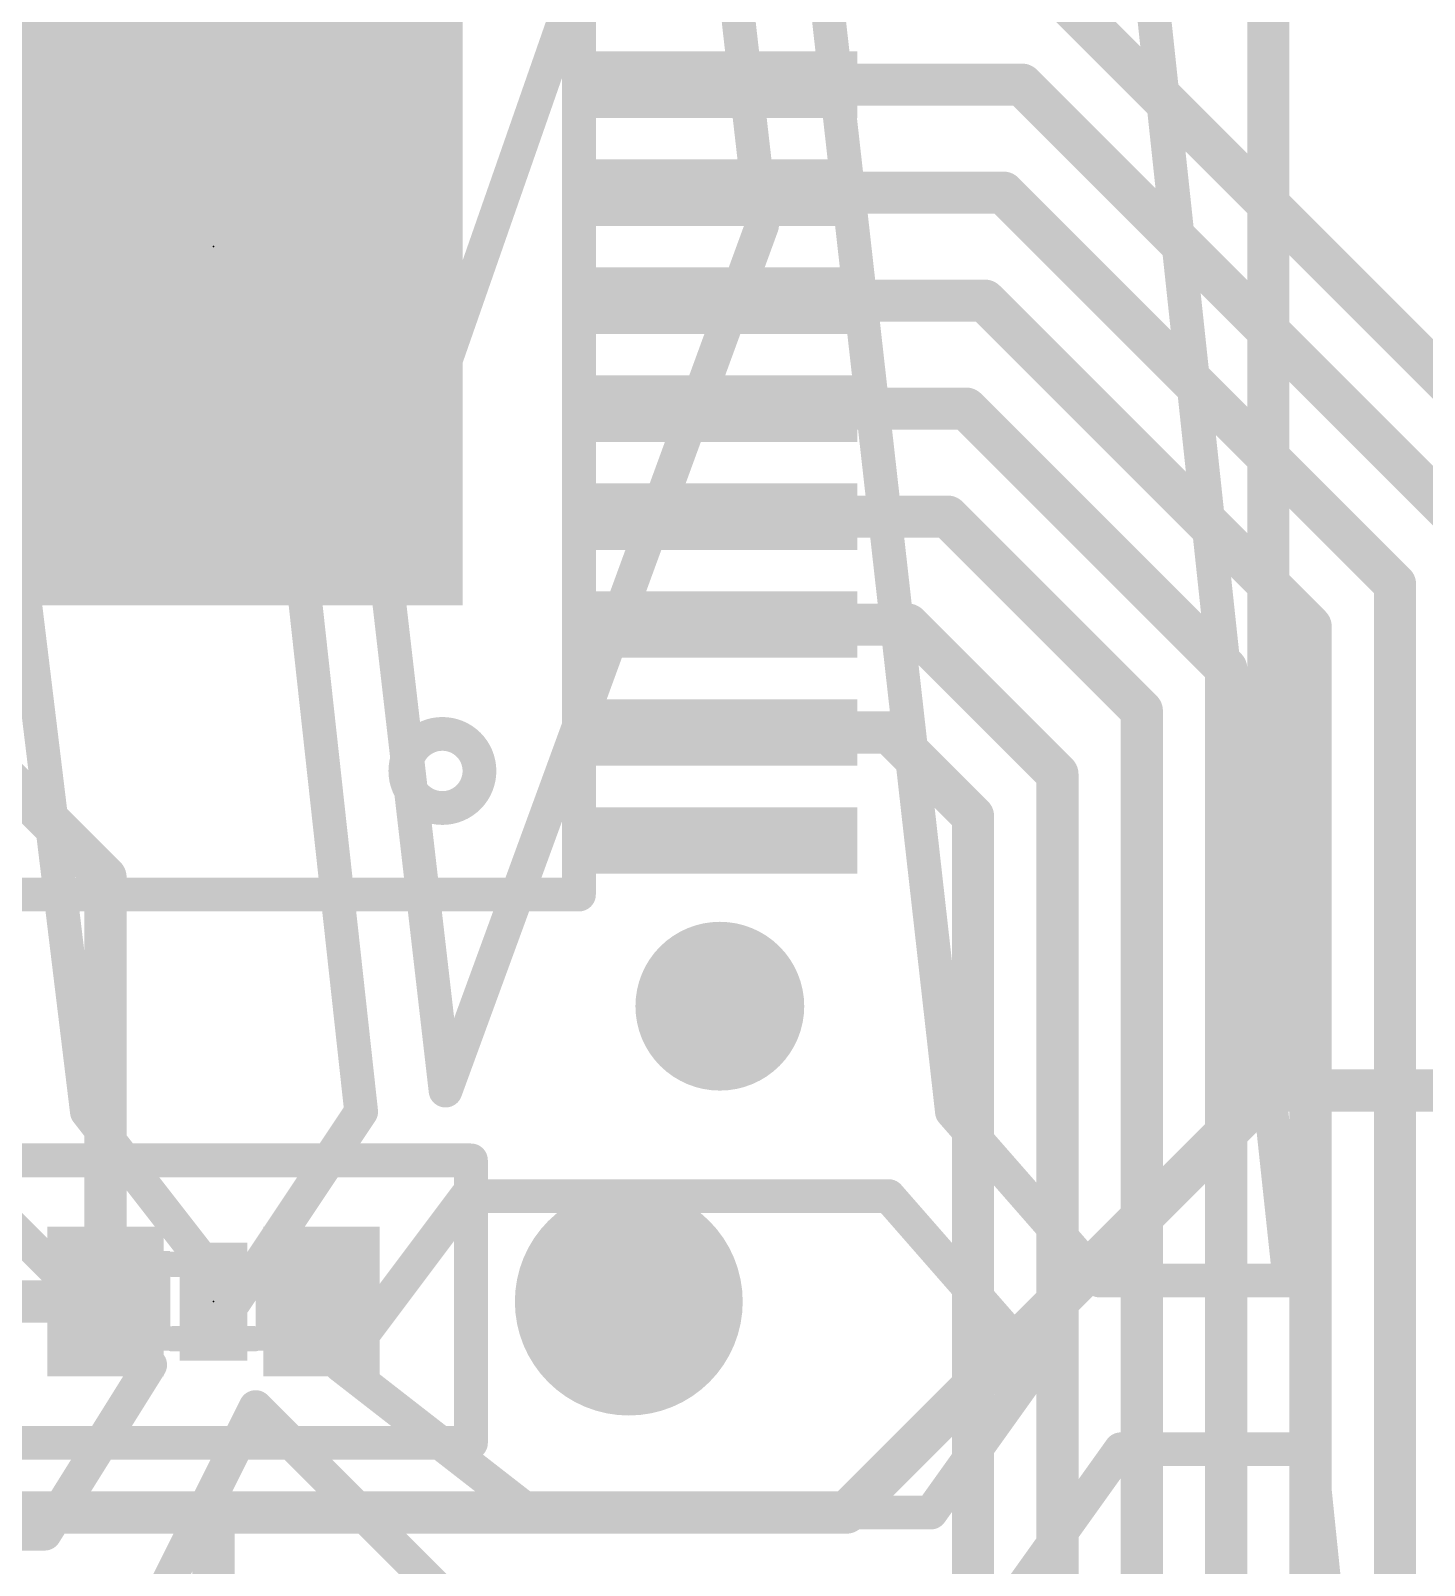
# Model space of a CAD drawing. Extents: x -3.5 to 25.7, y -2.5 to 53.5.
# Drawn here: x 10.33 to 18.72, y 30.16 to 39.4 of the extents above; entities that cross this region are included whole.
import ezdxf

# ---------------------------------------------------------------- set-up
doc = ezdxf.new("R2010")
doc.units = 0
for name, color, linetype in [('1', 12, 'CONTINUOUS'), ('16', 132, 'CONTINUOUS'), ('17', 110, 'CONTINUOUS'), ('18', 110, 'CONTINUOUS'), ('21', 41, 'CONTINUOUS'), ('22', 40, 'CONTINUOUS'), ('23', 53, 'CONTINUOUS'), ('24', 53, 'CONTINUOUS'), ('51', 53, 'CONTINUOUS')]:
    doc.layers.add(name, color=color, linetype=linetype)

# ---------------------------------------------------------------- blocks, each defined once
blk = doc.blocks.new('RECT')
blk.add_solid([(-0.5, -0.5), (0.5, -0.5), (-0.5, 0.5), (0.5, 0.5)])
blk = doc.blocks.new('ROUNDP')
at = {"const_width": 0.5}
blk.add_lwpolyline([(0, -0.25, 1), (0, 0.25, 1), (0, -0.25)], format="xyb", dxfattribs=at)
blk = doc.blocks.new('ROUNDV')
at = {"const_width": 0.5}
blk.add_lwpolyline([(0, -0.25, 1), (0, 0.25, 1), (0, -0.25)], format="xyb", dxfattribs=at)

msp = doc.modelspace()

# ---------------------------------------------------------------- linework, layer by layer
at = {"layer": '1', "const_width": 0.254}
for points in [[(16.409, 39.725), (21.59, 34.544)], [(16.297, 39.075), (14.48, 39.075)], [(19.05, 36.322), (16.297, 39.075)], [(16.185, 38.425), (14.48, 38.425)], [(18.542, 36.068), (16.185, 38.425)], [(16.073, 37.775), (14.48, 37.775)], [(18.034, 35.814), (16.073, 37.775)], [(15.961, 37.125), (14.48, 37.125)], [(17.526, 35.56), (15.961, 37.125)], [(15.849, 36.475), (14.48, 36.475)], [(17.018, 35.306), (15.849, 36.475)], [(18.542, 24.638), (18.542, 36.068)], [(15.61, 35.825), (14.48, 35.825)], [(16.51, 34.925), (15.61, 35.825)], [(18.034, 22.606), (18.034, 35.814)], [(17.526, 20.574), (17.526, 35.56)], [(17.018, 10.033), (17.018, 35.306)], [(10.78, 34.305), (9.91, 35.175)], [(15.498, 35.175), (14.48, 35.175)], [(16.002, 34.671), (15.498, 35.175)], [(16.51, 12.192), (16.51, 34.925)], [(16.002, 17.272), (16.002, 34.671)], [(10.78, 31.75), (10.78, 34.305)], [(8.93, 31.75), (10.78, 31.75)]]:
    msp.add_lwpolyline(points, dxfattribs=at)
at = {"layer": '1', "const_width": 0.127}
for points in [[(14.48, 39.1385, 1), (14.48, 39.0115)], [(16.3419, 39.1199, 1), (16.2521, 39.0301)], [(16.297, 39.0115, 1), (16.297, 39.1385)], [(14.48, 38.4885, 1), (14.48, 38.3615)], [(16.2299, 38.4699, 1), (16.1401, 38.3801)], [(16.185, 38.3615, 1), (16.185, 38.4885)], [(14.48, 37.8385, 1), (14.48, 37.7115)], [(16.1179, 37.8199, 1), (16.0281, 37.7301)], [(16.073, 37.7115, 1), (16.073, 37.8385)], [(14.48, 37.1885, 1), (14.48, 37.0615)], [(16.0059, 37.1699, 1), (15.9161, 37.0801)], [(15.961, 37.0615, 1), (15.961, 37.1885)], [(14.48, 36.5385, 1), (14.48, 36.4115)], [(15.8939, 36.5199, 1), (15.8041, 36.4301)], [(15.849, 36.4115, 1), (15.849, 36.5385)], [(18.6055, 36.068, 1), (18.4785, 36.068)], [(18.4971, 36.0231, 1), (18.5869, 36.1129)], [(14.48, 35.8885, 1), (14.48, 35.7615)], [(15.6549, 35.8699, 1), (15.5651, 35.7801)], [(15.61, 35.7615, 1), (15.61, 35.8885)], [(18.0975, 35.814, 1), (17.9705, 35.814)], [(17.9891, 35.7691, 1), (18.0789, 35.8589)], [(17.5895, 35.56, 1), (17.4625, 35.56)], [(17.4811, 35.5151, 1), (17.5709, 35.6049)], [(17.0815, 35.306, 1), (16.9545, 35.306)], [(16.9731, 35.2611, 1), (17.0629, 35.3509)], [(14.48, 35.2385, 1), (14.48, 35.1115)], [(15.5429, 35.2199, 1), (15.4531, 35.1301)], [(15.498, 35.1115, 1), (15.498, 35.2385)], [(16.5735, 34.925, 1), (16.4465, 34.925)], [(16.4651, 34.8801, 1), (16.5549, 34.9699)], [(16.0655, 34.671, 1), (15.9385, 34.671)], [(15.9571, 34.6261, 1), (16.0469, 34.7159)], [(10.8435, 34.305, 1), (10.7165, 34.305)], [(10.7351, 34.2601, 1), (10.8249, 34.3499)], [(10.78, 31.6865, 1), (10.78, 31.8135)], [(10.7165, 31.75, 1), (10.8435, 31.75)]]:
    msp.add_lwpolyline(points, format="xyb", dxfattribs=at)
at = {"layer": '16', "const_width": 0.254}
for points in [[(17.78, 33.02), (17.78, 39.878)], [(15.24, 30.48), (17.78, 33.02)], [(17.78, 33.02), (20.32, 33.02)], [(11.43, 30.48), (2.54, 30.48)], [(11.43, 30.48), (15.24, 30.48)], [(11.43, 3.81), (11.43, 30.48)]]:
    msp.add_lwpolyline(points, dxfattribs=at)
at = {"layer": '16', "const_width": 0.127}
for points in [[(17.78, 33.0835, 1), (17.78, 32.9565)], [(17.7165, 33.02, 1), (17.8435, 33.02)], [(17.8249, 32.9751, 1), (17.7351, 33.0649)], [(11.43, 30.5435, 1), (11.43, 30.4165)], [(11.4935, 30.48, 1), (11.3665, 30.48)], [(11.43, 30.4165, 1), (11.43, 30.5435)], [(15.1951, 30.5249, 1), (15.2849, 30.4351)], [(15.24, 30.4165, 1), (15.24, 30.5435)]]:
    msp.add_lwpolyline(points, format="xyb", dxfattribs=at)
at = {"layer": '21'}
for points, const_width in [([(12.808, 34.7209, 1), (12.808, 35.1671, 1), (12.808, 34.7209)], 0.2032), ([(13.43, 34.1492, 1), (13.43, 34.2508)], 0.1016), ([(13.0308, 32.6, 1), (12.9292, 32.6)], 0.1016), ([(12.98, 32.5492, 1), (12.98, 32.6508)], 0.1016), ([(12.9292, 30.9, 1), (13.0308, 30.9)], 0.1016), ([(12.98, 30.8492, 1), (12.98, 30.9508)], 0.1016)]:
    msp.add_lwpolyline(points, format="xyb", dxfattribs=dict(at, const_width=const_width))
at = {"layer": '21', "const_width": 0.2032}
for points in [[(13.43, 34.2), (9.43, 34.2)], [(12.98, 32.6), (9.88, 32.6)], [(12.98, 30.9), (12.98, 32.6)], [(9.88, 30.9), (12.98, 30.9)]]:
    msp.add_lwpolyline(points, dxfattribs=at)
at = {"layer": '22', "const_width": 0.2032}
for points in [[(17.907, 31.877), (16.764, 42.545)], [(9.525, 42.291), (10.668, 32.893)], [(12.319, 32.893), (11.303, 42.164)], [(14.859, 41.91), (15.875, 32.893)], [(12.446, 36.322), (14.351, 41.783)], [(14.732, 38.227), (12.827, 33.02)], [(12.827, 33.02), (12.446, 36.322)], [(10.668, 32.893), (11.557, 31.75)], [(11.557, 31.75), (12.319, 32.893)], [(15.875, 32.893), (16.764, 31.877)], [(11.049, 31.369), (10.033, 32.385)], [(12.954, 32.385), (12.192, 31.369)], [(15.494, 32.385), (12.954, 32.385)], [(16.383, 31.369), (15.494, 32.385)], [(16.764, 31.877), (17.907, 31.877)], [(10.414, 30.353), (11.049, 31.369)], [(12.192, 31.369), (13.335, 30.48)], [(15.748, 30.48), (16.383, 31.369)], [(11.684, 31.115), (11.049, 29.845)], [(12.827, 29.972), (11.684, 31.115)], [(16.256, 29.972), (16.891, 30.861)], [(16.891, 30.861), (18.034, 30.861)], [(18.034, 30.861), (19.05, 20.955)], [(13.335, 30.48), (15.748, 30.48)], [(7.747, 30.353), (10.414, 30.353)]]:
    msp.add_lwpolyline(points, dxfattribs=at)
at = {"layer": '22'}
for points, const_width in [([(14.351, 41.783, 0.0055), (14.732, 38.227)], 0.2032), ([(14.6816, 38.221, 1), (14.7824, 38.233)], 0.1016), ([(14.7797, 38.2095, 1), (14.6843, 38.2445)], 0.1016), ([(12.4965, 36.3278, 1), (12.3955, 36.3162)], 0.1016), ([(12.398, 36.3387, 1), (12.494, 36.3053)], 0.1016), ([(12.7793, 33.0375, 1), (12.8747, 33.0025)], 0.1016), ([(12.7765, 33.0142, 1), (12.8775, 33.0258)], 0.1016), ([(10.7081, 32.9242, 1), (10.6279, 32.8618)], 0.1016), ([(12.3613, 32.8648, 1), (12.2767, 32.9212)], 0.1016), ([(15.9132, 32.9265, 1), (15.8368, 32.8595)], 0.1016), ([(10.6176, 32.8869, 1), (10.7184, 32.8991)], 0.1016), ([(12.2685, 32.8875, 1), (12.3695, 32.8985)], 0.1016), ([(15.8245, 32.8873, 1), (15.9255, 32.8987)], 0.1016), ([(12.954, 32.4358, 1), (12.954, 32.3342)], 0.1016), ([(12.9946, 32.3545, 1), (12.9134, 32.4155)], 0.1016), ([(15.5322, 32.4185, 1), (15.4558, 32.3515)], 0.1016), ([(15.494, 32.3342, 1), (15.494, 32.4358)], 0.1016), ([(16.764, 31.9278, 1), (16.764, 31.8262)], 0.1016), ([(17.907, 31.8262, 1), (17.907, 31.9278)], 0.1016), ([(16.7258, 31.8435, 1), (16.8022, 31.9105)], 0.1016), ([(17.8565, 31.8716, 1), (17.9575, 31.8824)], 0.1016), ([(11.5147, 31.7782, 1), (11.5993, 31.7218)], 0.1016), ([(11.5169, 31.7188, 1), (11.5971, 31.7812)], 0.1016), ([(11.0921, 31.3421, 1), (11.0059, 31.3959)], 0.1016), ([(11.0131, 31.3331, 1), (11.0849, 31.4049)], 0.1016), ([(12.2232, 31.4091, 1), (12.1608, 31.3289)], 0.1016), ([(12.1514, 31.3995, 1), (12.2326, 31.3385)], 0.1016), ([(16.4243, 31.3395, 1), (16.3417, 31.3985)], 0.1016), ([(16.3448, 31.3355, 1), (16.4212, 31.4025)], 0.1016), ([(11.7199, 31.1509, 1), (11.6481, 31.0791)], 0.1016), ([(11.7294, 31.0923, 1), (11.6386, 31.1377)], 0.1016), ([(16.891, 30.9118, 1), (16.891, 30.8102)], 0.1016), ([(16.9323, 30.8315, 1), (16.8497, 30.8905)], 0.1016), ([(18.0845, 30.8662, 1), (17.9835, 30.8558)], 0.1016), ([(18.034, 30.8102, 1), (18.034, 30.9118)], 0.1016), ([(13.335, 30.5308, 1), (13.335, 30.4292)], 0.1016), ([(15.748, 30.4292, 1), (15.748, 30.5308)], 0.1016), ([(13.3038, 30.4399, 1), (13.3662, 30.5201)], 0.1016), ([(15.7067, 30.5095, 1), (15.7893, 30.4505)], 0.1016), ([(10.3709, 30.3799, 1), (10.4571, 30.3261)], 0.1016), ([(10.414, 30.3022, 1), (10.414, 30.4038)], 0.1016)]:
    msp.add_lwpolyline(points, format="xyb", dxfattribs=dict(at, const_width=const_width))
at = {"layer": '23'}
for p in [(11.43, 38.1), (11.43, 31.75), (11.43, 31.75)]:
    msp.add_point(p, dxfattribs=at)
at = {"layer": '24'}
msp.add_point((11.43, 31.75), dxfattribs=at)
at = {"layer": '51'}
for points, const_width in [([(13.63, 42), (13.63, 34.2)], 0.2032), ([(13.63, 34.2), (9.23, 34.2)], 0.2032), ([(11.185, 31.974), (11.675, 31.974)], 0.1524), ([(11.675, 31.526), (11.185, 31.526)], 0.1524)]:
    msp.add_lwpolyline(points, dxfattribs=dict(at, const_width=const_width))
for points, const_width in [([(13.63, 34.1492, 1), (13.63, 34.2508)], 0.1016), ([(13.5792, 34.2, 1), (13.6808, 34.2)], 0.1016), ([(11.185, 32.0121, 1), (11.185, 31.9359)], 0.0762), ([(11.675, 31.9359, 1), (11.675, 32.0121)], 0.0762), ([(11.185, 31.5641, 1), (11.185, 31.4879)], 0.0762), ([(11.675, 31.4879, 1), (11.675, 31.5641)], 0.0762)]:
    msp.add_lwpolyline(points, format="xyb", dxfattribs=dict(at, const_width=const_width))

# ---------------------------------------------------------------- block references
at = {"layer": '1'}
for p, xscale, yscale, rotation in [((11.43, 38.1), 3, 4.32, 180), ((14.48, 39.075), 0.4, 1.65, 90), ((14.48, 38.425), 0.4, 1.65, 90), ((14.48, 37.775), 0.4, 1.65, 90), ((14.48, 37.125), 0.4, 1.65, 90), ((14.48, 36.475), 0.4, 1.65, 90), ((14.48, 35.825), 0.4, 1.65, 90), ((14.48, 35.175), 0.4, 1.65, 90), ((14.48, 34.525), 0.4, 1.65, 90), ((10.78, 31.75), 0.7, 0.9, 180), ((12.08, 31.75), 0.7, 0.9, 180)]:
    msp.add_blockref('RECT', p, dxfattribs=dict(at, xscale=xscale, yscale=yscale, rotation=rotation))
at = {"layer": '17', "xscale": 1.3716, "yscale": 1.3716, "rotation": 180}
msp.add_blockref('ROUNDP', (13.93, 31.75), dxfattribs=at)
msp.add_blockref('ROUNDP', (13.93, 31.75), dxfattribs=at)
at = {"layer": '18', "xscale": 1.016, "yscale": 1.016}
msp.add_blockref('ROUNDV', (14.478, 33.528), dxfattribs=at)
msp.add_blockref('ROUNDV', (14.478, 33.528), dxfattribs=at)
at = {"layer": '21', "xscale": 0.4064, "yscale": 0.7112, "rotation": 180}
msp.add_blockref('RECT', (11.43, 31.75), dxfattribs=at)
at = {"layer": '51', "xscale": 0.25, "rotation": 90}
for p in [(14.13, 39.075), (14.13, 38.425), (14.13, 37.775), (14.13, 37.125), (14.13, 36.475), (14.13, 35.825), (14.13, 35.175), (14.13, 34.525)]:
    msp.add_blockref('RECT', p, dxfattribs=at)
at = {"layer": '51', "xscale": 0.3, "yscale": 0.5999, "rotation": 180}
for p in [(11.0212, 31.7549), (11.834, 31.7549)]:
    msp.add_blockref('RECT', p, dxfattribs=at)

doc.saveas('drawing.dxf')
